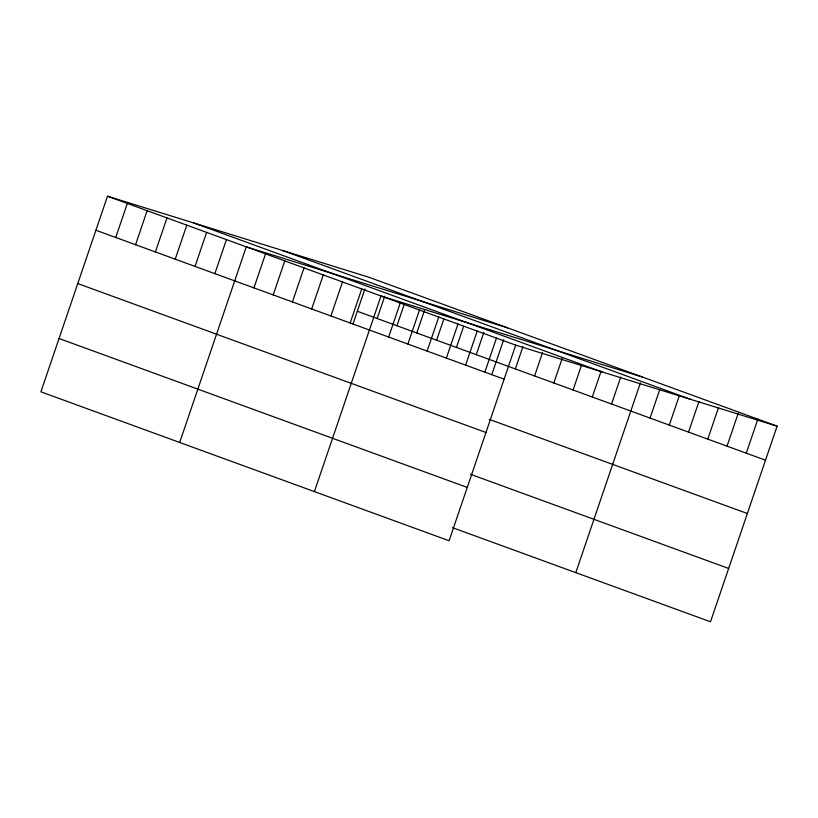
<?xml version="1.0" encoding="UTF-8"?>
<svg xmlns="http://www.w3.org/2000/svg" width="818" height="818" viewBox="0 0 818 818"><rect width="100%" height="100%" fill="white"/><g stroke="black" fill="none" stroke-linecap="round" stroke-linejoin="round"><path stroke-width="1.23" d="M777.1 426.168L368.898 277.251L107.495 196.218L40.9 391.832L449.102 540.749L515.698 345.135L777.1 426.168L710.505 621.782L452.405 527.63M115.737 237.476L127.322 203.447M135.563 244.715L147.148 210.676M155.389 251.944L166.974 217.915M175.216 259.183L186.801 225.144M195.042 266.412L206.627 232.384M214.868 273.641L226.453 239.613M179.694 442.466L246.29 246.842L507.681 327.885M253.948 287.895L265.533 253.866M273.192 294.92L284.776 260.891M292.435 301.944L304.02 267.905M311.678 308.959L323.263 274.93M330.922 315.983L342.507 281.944M350.165 322.998L361.75 288.969M352.967 324.03L364.9 288.979M314.398 491.608L380.994 295.993L642.396 377.026M377.139 318.519L384.726 296.218M388.652 337.047L400.237 303.008M396.965 325.748L404.552 303.447M407.896 344.061L419.481 310.032M416.791 332.977L424.378 310.687M427.139 351.086L438.724 317.047M436.618 340.216L443.806 319.092M446.383 358.1L457.968 324.071M456.444 347.445L463.632 326.321M465.626 365.125L477.211 331.096M476.27 354.685L483.857 332.384M484.869 372.149L496.454 338.11M491.761 374.664L503.683 339.613M515.34 368.938L522.937 346.638M534.583 375.953L542.579 352.486M553.827 382.977L562.222 358.335M573.07 389.992L581.465 365.349M592.314 397.016L601.107 371.198M611.557 404.041L620.75 377.047M575.8 572.641L640.392 382.896M650.054 418.08L659.635 389.91M669.298 425.094L679.277 395.759M688.541 432.119L698.93 401.607M707.785 439.143L718.572 407.456M727.028 446.158L738.214 413.305M746.272 453.182L757.857 419.143M282.629 250.502L690.842 399.429M193.754 222.956L601.966 371.873M107.495 196.218L515.698 345.135M357.313 311.28L765.515 460.197M95.91 230.247L504.113 379.163M489.266 419.368L747.366 513.52M77.751 283.57L485.964 432.487M470.565 474.307L728.654 568.459M59.049 338.509L467.262 487.426"/></g></svg>
